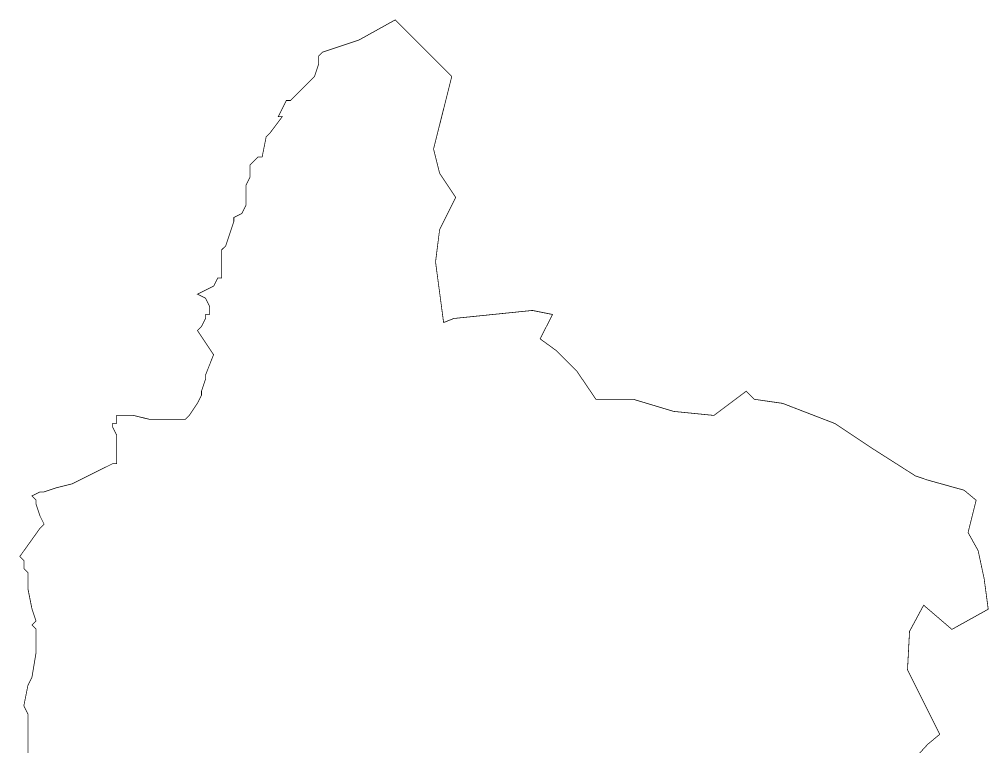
# Model space of a CAD drawing. Header units: metres. Extents: x 347730 to 350907, y 1759235 to 1763191.
# Drawn here: x 348270 to 350907, y 1761213 to 1763191 of the extents above; entities that cross this region are included whole.
import ezdxf

# ---------------------------------------------------------------- set-up
doc = ezdxf.new("R2010")
doc.units = ezdxf.units.M

msp = doc.modelspace()

# ---------------------------------------------------------------- linework, layer by layer
at = {"color": 6, "const_width": 2}
msp.add_lwpolyline([(348293, 1761192.4), (348293, 1761302.2), (348282, 1761324.1), (348293, 1761379), (348304, 1761401), (348315, 1761466.8), (348315, 1761532.7), (348304.1, 1761543.7), (348315, 1761554.7), (348304.1, 1761587.6), (348293.1, 1761642.5), (348293.1, 1761686.4), (348282.2, 1761697.4), (348282.2, 1761719.3), (348271.2, 1761730.3), (348326.1, 1761807.1), (348337.1, 1761818.1), (348326.1, 1761840.1), (348315.2, 1761873), (348315.2, 1761884), (348304.2, 1761895), (348326.1, 1761905.9), (348337.1, 1761905.9), (348370.1, 1761916.9), (348414, 1761927.9), (348523.8, 1761982.7), (348534.8, 1761982.7), (348534.8, 1762059.6), (348523.8, 1762081.5), (348523.8, 1762092.5), (348534.8, 1762092.5), (348534.8, 1762114.4), (348578.7, 1762114.4), (348622.6, 1762103.5), (348721.4, 1762103.4), (348732.4, 1762114.4), (348754.4, 1762147.3), (348765.4, 1762169.3), (348765.4, 1762180.3), (348776.4, 1762213.2), (348776.4, 1762224.1), (348798.3, 1762279), (348754.5, 1762344.9), (348765.4, 1762355.9), (348776.4, 1762377.8), (348776.4, 1762388.8), (348787.4, 1762388.8), (348787.4, 1762410.8), (348776.4, 1762432.7), (348754.5, 1762443.7), (348798.4, 1762465.7), (348809.4, 1762487.6), (348820.4, 1762487.6), (348820.4, 1762564.5), (348831.4, 1762575.4), (348853.4, 1762641.3), (348853.4, 1762652.3), (348875.3, 1762663.3), (348886.3, 1762685.2), (348886.3, 1762740.1), (348897.3, 1762762), (348897.3, 1762795), (348919.3, 1762816.9), (348930.3, 1762816.9), (348941.3, 1762871.8), (348952.2, 1762882.8), (348985.2, 1762926.7), (348974.2, 1762926.7), (348996.2, 1762970.6), (349007.2, 1762970.6), (349073.1, 1763036.4), (349084.1, 1763069.3), (349084.1, 1763091.3), (349095, 1763102.3), (349193.9, 1763135.2), (349292.7, 1763190.1), (349446.3, 1763036.3), (349396.8, 1762838.7), (349413.3, 1762772.8), (349457.2, 1762706.9), (349413.2, 1762619.1), (349402.2, 1762531.3), (349424.1, 1762366.6), (349451.6, 1762377.6), (349665.7, 1762399.5), (349720.5, 1762388.5), (349686.7, 1762322.2), (349731.5, 1762289.7), (349786.3, 1762234.8), (349838.4, 1762157.9), (349940, 1762157.9), (350049.8, 1762124.9), (350159.6, 1762113.9), (350247.4, 1762179.7), (350269.4, 1762157.8), (350346.2, 1762146.8), (350488.9, 1762091.8), (350587.7, 1762025.9), (350708.4, 1761949), (350741.3, 1761938), (350840.1, 1761910.5), (350873, 1761883.1), (350851.1, 1761795.3), (350878.5, 1761745.9), (350894.9, 1761669), (350905.9, 1761586.7), (350807.1, 1761531.8), (350730.2, 1761597.7), (350691.8, 1761526.4), (350686.3, 1761422.1), (350774, 1761246.4), (350741.1, 1761219), (350554.4, 1761015.9)], dxfattribs=at)

doc.saveas('drawing.dxf')
